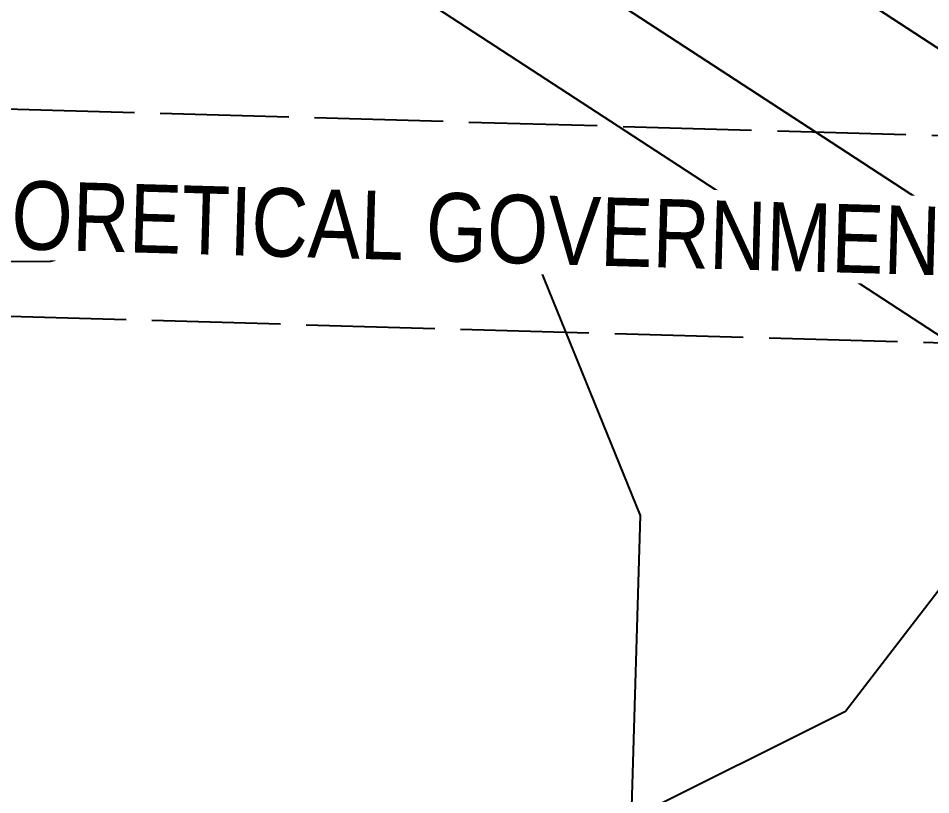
# Model space of a CAD drawing. Extents: x 363066 to 375462, y 6077936 to 6083550.
# Drawn here: x 372992.3 to 373125.3, y 6079883.6 to 6079996.8 of the extents above; entities that cross this region are included whole.
import ezdxf

# ---------------------------------------------------------------- set-up
doc = ezdxf.new("R2010")
doc.units = 0
doc.header["$LTSCALE"] = 5
doc.linetypes.add('foc-UNSURVEYED', pattern=[12.5, 10, -2.5])
doc.linetypes.add('UNSURVEY_LINE', pattern=[4.5, 3.75, -0.75])
for name, color, linetype in [('F-RW', 190, 'Continuous'), ('L-USEC', 7, 'foc-UNSURVEYED'), ('T-CREEK', 160, 'Continuous'), ('T-WATER', 160, 'Continuous')]:
    doc.layers.add(name, color=color, linetype=linetype)
doc.styles.add('80L', font='ARIALN.TTF', dxfattribs={"height": 10})
doc.styles.add('foc-LtypeFont', font='ARIALN.TTF', dxfattribs={"height": 7.35})
doc.linetypes.add('foc-TOPO-flowdirection-NOLINE', pattern='A,0,[">",foc-LtypeFont,S=0.3,R=0,X=0,Y=-0.945],-20,[">",foc-LtypeFont,S=0.3,R=0,X=0,Y=-0.945],0', length=20)

msp = doc.modelspace()

# ---------------------------------------------------------------- linework, layer by layer
at = {"layer": 'F-RW', "flags": 128}
for points in [[(372249.68, 6080695.72), (372387.14, 6080569.33), (372466.28, 6080503.17), (372537.5, 6080455.4), (372840.87, 6080245.93), (372853.38, 6080235.85), (372907.42, 6080174.96), (372914.25, 6080167.28), (372921.28, 6080159.37), (372925.03, 6080155.16), (372927.36, 6080152.56), (372994.91, 6080078.19), (373146.84, 6079979.13), (373195.23, 6079947.58), (373257.26, 6079907.14), (373366.16, 6079838.02), (373433.89, 6079795.47), (373460.72, 6079783.93), (373625.22, 6079714), (373720.12, 6079649.14), (373728.5, 6079643.41), (373749.73, 6079628.9), (374011.72, 6079449.85)], [(374011.72, 6079449.85), (373749.73, 6079628.9), (373728.5, 6079643.41), (373720.12, 6079649.14), (373625.22, 6079714), (373460.72, 6079783.93), (373433.89, 6079795.47), (373366.16, 6079838.02), (373257.26, 6079907.14), (373195.23, 6079947.58), (373146.84, 6079979.13), (372994.91, 6080078.19), (372927.36, 6080152.56), (372925.03, 6080155.16), (372921.28, 6080159.37), (372914.25, 6080167.28), (372907.42, 6080174.96), (372853.38, 6080235.85), (372840.87, 6080245.93), (372537.5, 6080455.4), (372466.28, 6080503.17), (372387.14, 6080569.33), (372249.68, 6080695.72)], [(373996.34, 6079436.15), (373749.06, 6079605.14), (373719.45, 6079625.38), (373717.22, 6079626.9), (373615.57, 6079696.37), (373452.86, 6079765.54), (373424.57, 6079777.71), (373355.48, 6079821.11), (373246.54, 6079890.26), (373156.93, 6079948.66), (373108.53, 6079980.22), (372981.92, 6080062.75), (372926.55, 6080123.71), (372912.49, 6080139.19), (372911.55, 6080140.23), (372910.5, 6080141.4), (372892.58, 6080161.62), (372840.47, 6080220.47), (372829.04, 6080229.8), (372526.26, 6080438.87), (372454.27, 6080487.15), (372373.95, 6080554.3), (372236.03, 6080681.11)], [(372236.03, 6080681.11), (372373.95, 6080554.3), (372454.27, 6080487.15), (372526.26, 6080438.87), (372829.04, 6080229.8), (372840.47, 6080220.47), (372892.58, 6080161.62), (372910.5, 6080141.4), (372911.55, 6080140.23), (372912.49, 6080139.19), (372926.55, 6080123.71), (372981.92, 6080062.75), (373108.53, 6079980.22), (373156.93, 6079948.66), (373246.54, 6079890.26), (373355.48, 6079821.11), (373424.57, 6079777.71), (373452.86, 6079765.54), (373615.57, 6079696.37), (373717.22, 6079626.9), (373719.45, 6079625.38), (373749.06, 6079605.14), (373996.34, 6079436.15)], [(373984.79, 6079425.87), (373748.56, 6079587.32), (373718.95, 6079607.55), (373708.75, 6079614.52), (373608.34, 6079683.15), (373446.96, 6079751.75), (373417.57, 6079764.39), (373347.48, 6079808.43), (373238.51, 6079877.59), (373128.2, 6079949.48), (373079.79, 6079981.04), (372972.18, 6080051.17), (372925.94, 6080102.08), (372899.6, 6080131.07), (372830.79, 6080208.93), (372820.16, 6080217.71), (372517.82, 6080426.47), (372445.26, 6080475.13), (372364.06, 6080543.02), (372225.79, 6080670.15)]]:
    msp.add_lwpolyline(points, dxfattribs=at)
at = {"layer": 'L-USEC', "linetype": 'UNSURVEY_LINE'}
for p, q in [((373728.93, 6079962.61), (372922.64, 6079985.51)), ((372921.79, 6079955.36), (373728.08, 6079932.46))]:
    msp.add_line(p, q, dxfattribs=at)
at = {"layer": 'T-CREEK', "linetype": 'foc-TOPO-flowdirection-NOLINE', "flags": 128}
msp.add_lwpolyline([(372773.59, 6079134.93), (372811.93, 6079136.32), (372857.81, 6079140.52), (372916.19, 6079185.66), (372948.06, 6079204.34), (372984.11, 6079219.7), (373002.45, 6079251.75), (373005.41, 6079284.72), (373006.3, 6079294.59), (373006.67, 6079298.76), (373004.13, 6079342.72), (372984.77, 6079373.57), (372951.62, 6079390.88), (372920.95, 6079411.01), (372910.67, 6079446.53), (372930.53, 6079476.37), (372956.39, 6079500.52), (372988.49, 6079519.09), (373017.27, 6079541.52), (373027.45, 6079581.35), (373018.56, 6079623.43), (372997.34, 6079652.88), (373014.23, 6079681.02), (373045.79, 6079700.34), (373073.91, 6079723.24), (373065.44, 6079762.61), (373033.6, 6079784.08), (373002.67, 6079800.08), (372972.05, 6079820.45), (372920.68, 6079870.53), (372905.85, 6079902.68), (372906.73, 6079912.68), (372914.86, 6079943.03), (372947.27, 6079961.08), (372997, 6079961.41), (373033.61, 6079971.46), (373037.2, 6079972.44), (373068.36, 6079960.2), (373082.94, 6079924.37), (373081.63, 6079880.2), (373112.85, 6079895.8), (373134.57, 6079924.05), (373152.84, 6079956.51), (373161.4, 6079997.41), (373188.22, 6080020.82), (373230.66, 6080029.24), (373266.29, 6080045.07), (373277.49, 6080056.51), (373291.82, 6080071.26), (373308.36, 6080104.69), (373332.35, 6080131.21), (373369.19, 6080123.03), (373398.54, 6080141.07), (373392.3, 6080185.85), (373390.13, 6080230.24), (373415.32, 6080255.67), (373445.3, 6080277.14), (373480.83, 6080292.36), (373507.99, 6080316.42), (373520.32, 6080354.29), (373555.15, 6080349.25), (373574.43, 6080316.81), (373590.06, 6080281.82), (373615.67, 6080256.22), (373643.18, 6080277.17), (373656.95, 6080314.07), (373653.51, 6080357.67), (373637.57, 6080393.42), (373641.3, 6080434.76), (373660.43, 6080465.41), (373683.68, 6080493.51), (373685.33, 6080546.2), (373681.45, 6080556.46), (373664.74, 6080579.34), (373648.51, 6080595.48), (373639.22, 6080609.65), (373645.39, 6080645.37), (373649.97, 6080651.97), (373681.08, 6080671.7), (373731.2, 6080674.16), (373763.91, 6080693.8), (373771.06, 6080710.97), (373759.38, 6080738.47), (373774.25, 6080764.03), (373802.58, 6080788.63), (373805.98, 6080795.25), (373792.95, 6080824.27), (373784.26, 6080828.6), (373750.79, 6080837.4), (373719.89, 6080859.88), (373719.57, 6080882.54)], dxfattribs=at)
at = {"layer": 'T-WATER'}
msp.add_lwpolyline([(372947.27, 6079961.08), (372997, 6079961.41), (373033.61, 6079971.46), (373037.2, 6079972.44), (373068.36, 6079960.2), (373082.94, 6079924.37), (373081.63, 6079880.2), (373112.85, 6079895.8), (373134.57, 6079924.05), (373152.84, 6079956.51), (373161.4, 6079997.41), (373188.22, 6080020.82), (373230.66, 6080029.24), (373266.29, 6080045.07), (373277.49, 6080056.51), (373291.82, 6080071.26), (373308.36, 6080104.69), (373332.35, 6080131.21)], dxfattribs=at)

# ---------------------------------------------------------------- next in the draw order: texts
at = {"layer": 'L-USEC', "insert": (372936.45, 6079974.76), "char_height": 9.9929, "attachment_point": 1, "rotation": 358.3735, "style": '80L', "bg_fill": 3, "box_fill_scale": 1.15, "bg_fill_color": 256, "bg_fill_true_color": 256, "bg_fill_transparency": 0}
msp.add_mtext_dynamic_manual_height_columns('\\pi0.32804;30.18 THEORETICAL GOVERNMENT ROAD ALLOAWANCE', width=315.7123, gutter_width=49.98, heights=[0], dxfattribs=at)

doc.saveas('drawing.dxf')
